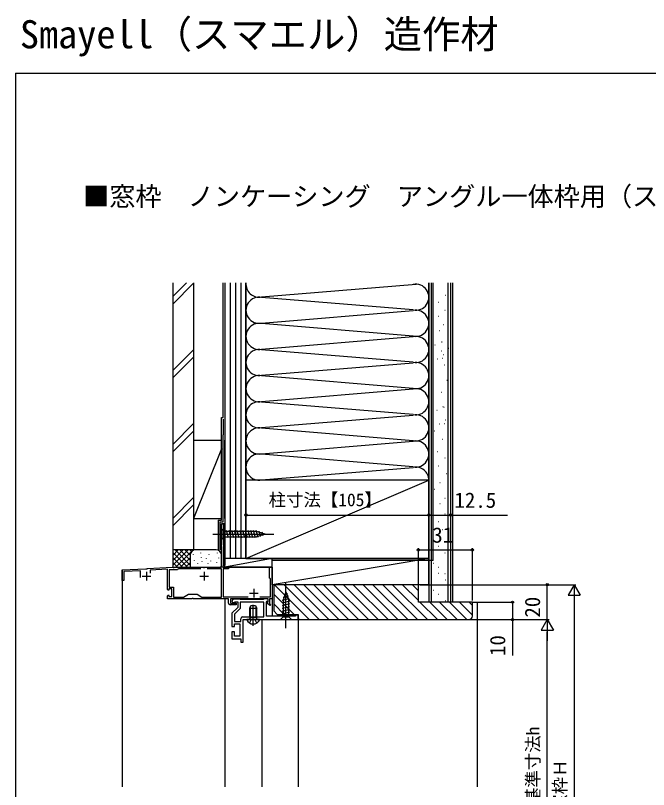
# Model space of a CAD drawing. Units: millimetres, scale not verified. Extents: x -525 to 525, y -784 to 780.
# Drawn here: x -525 to -161.7, y 335.5 to 779.6 of the extents above; entities that cross this region are included whole.
import ezdxf
from ezdxf.enums import TextEntityAlignment as Align

# ---------------------------------------------------------------- set-up
doc = ezdxf.new("R2010")
doc.units = ezdxf.units.MM
doc.header["$LTSCALE"] = 4
for name, color, linetype in [('0-1_USER1', 3, 'Continuous'), ('0-2_YKK_11', 7, 'Continuous'), ('0-3_YKK_12', 2, 'Continuous'), ('0-4_YKK_13', 4, 'Continuous'), ('0-5_YKK_D', 6, 'Continuous'), ('0-6_YKK_ZWAK', 7, 'Continuous'), ('0-7_YSS_K', 3, 'Continuous'), ('0-8_YSS_KE', 3, 'Continuous')]:
    doc.layers.add(name, color=color, linetype=linetype)
doc.styles.add('ＭＳ ゴシック', font='')
doc.styles.get('ＭＳ ゴシック').set_extended_font_data('MS Gothic')

msp = doc.modelspace()

# ---------------------------------------------------------------- linework, layer by layer
at = {"layer": '0-2_YKK_11'}
for p, q in [((-452.246, 457.97), (-447.246, 457.97)), ((-449.746, 460.47), (-449.746, 455.47)), ((-419.246, 457.97), (-414.246, 457.97)), ((-416.746, 460.47), (-416.746, 455.47)), ((-388.146, 450.67), (-388.146, 445.67)), ((-390.646, 448.17), (-385.646, 448.17))]:
    msp.add_line(p, q, dxfattribs=at)
for points in [[(-406.746, 463.97), (-406.746, 487.97), (-404.746, 487.97), (-404.746, 487.27), (-405.846, 487.27), (-405.846, 475.67), (-404.746, 475.67), (-404.746, 474.97), (-405.846, 474.97), (-405.846, 463.87), (-406.17, 463.31), (-405.973, 462.97), (-402.746, 462.97), (-402.746, 462.07), (-405.846, 462.07), (-405.846, 446.07), (-391.483, 446.07)], [(-453.146, 457.082), (-453.146, 461.024), (-462.846, 460.516), (-462.846, 455.47), (-463.746, 455.47), (-463.746, 461.47), (-450.204, 462.18), (-450.015, 462.069), (-449.466, 462.098), (-449.289, 462.227), (-435.125, 462.97), (-434.705, 462.97), (-434.521, 462.85), (-433.971, 462.85), (-433.788, 462.97), (-417.205, 462.97), (-417.021, 462.85), (-416.471, 462.85), (-416.288, 462.97), (-407.746, 462.97)], [(-418.553, 462.07), (-431.455, 462.07), (-431.751, 461.82), (-432.046, 461.57), (-436.846, 461.57), (-436.846, 451.57), (-434.346, 451.57), (-434.346, 445.87), (-428.518, 445.87), (-425.746, 447.47), (-420.746, 447.47), (-417.975, 445.87), (-406.746, 445.87), (-406.746, 462.07), (-414.939, 462.07)], [(-384.81, 446.07), (-378.646, 446.07), (-378.646, 456.27), (-378.846, 456.47), (-379.146, 456.77), (-379.146, 462.97), (-377.746, 462.97), (-377.746, 459.428), (-377.866, 459.245), (-377.866, 458.695), (-377.746, 458.512), (-377.746, 444.97), (-379.246, 444.97), (-379.246, 442.265), (-378.549, 441.567), (-379.044, 441.072), (-380.446, 442.475), (-380.446, 442.67), (-380.146, 442.97), (-379.946, 443.17), (-379.946, 444.97), (-401.646, 444.97), (-401.646, 442.47), (-398.246, 442.47), (-398.246, 441.47), (-401.746, 441.47)], [(-402.746, 442.47), (-402.746, 444.97), (-422.788, 444.97), (-422.971, 445.09), (-423.521, 445.09), (-423.705, 444.97), (-437.746, 444.97), (-437.746, 446.67), (-437.246, 447.17), (-436.946, 446.87), (-436.946, 446.17), (-435.246, 446.17), (-435.246, 450.67), (-436.946, 450.67), (-436.946, 449.97), (-437.246, 449.67), (-437.746, 450.17), (-437.746, 461.831), (-447.646, 461.312), (-447.646, 459.52)], [(-394.247, 432.97), (-362.747, 432.97), (-362.747, 435.47), (-364.247, 435.47), (-364.247, 434.97), (-380.947, 434.97), (-380.947, 442.97), (-380.447, 443.47), (-379.947, 443.97), (-379.947, 444.97), (-382.013, 444.97), (-382.446, 444.72), (-382.879, 444.47), (-395.773, 444.47), (-395.946, 444.57), (-396.12, 444.67), (-399.747, 444.67)], [(-399.747, 442.67), (-399.679, 442.67), (-399.246, 442.92), (-398.813, 443.17), (-397.447, 443.17), (-397.447, 439.97), (-400.747, 436.67), (-400.747, 428.97), (-399.247, 428.97), (-399.247, 430.47), (-396.247, 430.47), (-396.247, 423.47), (-399.247, 423.47), (-399.247, 425.97), (-400.747, 425.97), (-400.747, 421.97), (-395.747, 421.97), (-395.747, 419.97), (-394.247, 419.97), (-394.247, 432.97)], [(-382.447, 442.97), (-395.947, 442.97), (-395.947, 439.348), (-399.247, 436.048), (-399.247, 431.97), (-395.747, 431.97), (-395.747, 433.47)], [(-394.747, 434.47), (-382.447, 434.47), (-382.447, 442.97)]]:
    msp.add_lwpolyline(points, dxfattribs=at)
for centre, start, end in [((-407.746, 463.97), 270.00001, 359.99999), ((-399.747, 443.67), 90.00001, 179.99999), ((-401.746, 442.47), 180.00001, 269.99999), ((-399.747, 443.67), 180.00001, 269.99999), ((-394.747, 433.47), 90.00001, 179.99999)]:
    msp.add_arc(centre, 1, start, end, dxfattribs=at)
at = {"layer": '0-3_YKK_12'}
for p, q in [((-404.746, 487.968), (-406.746, 487.968)), ((-404.746, 462.97), (-404.746, 487.968)), ((-404.746, 462.97), (-377.746, 462.97)), ((-377.743, 462.97), (-377.743, 434.967)), ((-463.746, 461.467), (-463.746, 336.97)), ((-404.746, 444.97), (-404.746, 336.97)), ((-383.543, 432.967), (-383.543, 336.97)), ((-380.343, 432.967), (-362.743, 432.967)), ((-362.743, 432.967), (-362.743, 336.97))]:
    msp.add_line(p, q, dxfattribs=at)
msp.add_lwpolyline([(-420.066, 462.97), (-406.746, 462.97), (-406.746, 487.968)], dxfattribs=at)
at = {"layer": '0-4_YKK_13'}
for p, q in [((-406.743, 485.07), (-406.743, 478.87)), ((-406.743, 485.07), (-405.193, 483.52)), ((-411.743, 481.97), (-376.743, 481.97)), ((-406.743, 478.87), (-405.193, 480.42)), ((-386.659, 483.52), (-405.193, 483.52)), ((-405.193, 483.52), (-405.193, 480.42)), ((-405.193, 480.42), (-386.659, 480.42)), ((-402.767, 479.87), (-403.892, 484.07)), ((-401.214, 479.87), (-402.339, 484.07)), ((-399.661, 479.87), (-400.786, 484.07)), ((-398.108, 479.87), (-399.233, 484.07)), ((-396.555, 479.87), (-397.681, 484.07)), ((-395.002, 479.87), (-396.128, 484.07)), ((-393.449, 479.87), (-394.575, 484.07)), ((-391.896, 479.87), (-393.022, 484.07)), ((-390.343, 479.87), (-391.469, 484.07)), ((-388.791, 479.87), (-389.916, 484.07)), ((-387.238, 479.87), (-388.363, 484.07)), ((-385.754, 480.129), (-386.81, 484.07)), ((-381.743, 481.97), (-386.659, 483.52)), ((-381.743, 481.97), (-386.659, 480.42)), ((-384.322, 480.58), (-385.136, 483.616)), ((-382.89, 481.032), (-383.439, 483.082)), ((-369.743, 427.967), (-369.743, 453.967)), ((-369.743, 448.967), (-371.293, 444.051)), ((-369.743, 448.967), (-368.193, 444.051)), ((-367.902, 444.956), (-371.843, 443.9)), ((-368.353, 446.388), (-371.389, 445.574)), ((-368.804, 447.82), (-370.854, 447.271)), ((-390.549, 439.567), (-389.849, 440.967)), ((-390.17, 434.367), (-390.17, 440.325)), ((-389.849, 440.967), (-387.249, 440.967)), ((-388.549, 429.467), (-388.549, 441.454)), ((-387.249, 440.967), (-386.549, 439.567)), ((-386.928, 434.367), (-386.928, 440.325)), ((-367.643, 443.472), (-371.843, 442.347)), ((-367.643, 441.919), (-371.843, 440.794)), ((-367.643, 440.367), (-371.843, 439.241)), ((-371.293, 444.051), (-371.293, 434.517)), ((-368.193, 434.517), (-368.193, 444.051)), ((-390.549, 434.367), (-390.549, 439.567)), ((-390.549, 439.567), (-386.549, 439.567)), ((-386.549, 434.367), (-386.549, 439.567)), ((-367.643, 438.814), (-371.843, 437.688)), ((-367.643, 437.261), (-371.843, 436.135)), ((-384.953, 432.967), (-392.144, 432.967)), ((-390.599, 431.001), (-389.694, 432.816)), ((-390.549, 434.367), (-386.549, 434.367)), ((-390.549, 434.367), (-390.404, 433.554)), ((-390.17, 434.367), (-390.41, 433.352)), ((-388.549, 433.425), (-389.694, 432.816)), ((-388.549, 433.425), (-387.404, 432.816)), ((-386.499, 431.001), (-387.404, 432.816)), ((-386.928, 434.367), (-386.687, 433.352)), ((-386.549, 434.367), (-386.693, 433.554)), ((-372.843, 432.967), (-371.293, 434.517)), ((-372.843, 432.967), (-366.643, 432.967)), ((-371.293, 434.517), (-368.193, 434.517)), ((-366.643, 432.967), (-368.193, 434.517))]:
    msp.add_line(p, q, dxfattribs=at)
for centre, radius, start, end in [((-392.144, 432.813), 0.154, 90, 207.28096), ((-388.549, 434.667), 4.2, 207.28096, 332.71904), ((-390.896, 433.467), 0.5, 270, 10.09096), ((-386.201, 433.467), 0.5, 169.90904, 270), ((-384.953, 432.813), 0.154, 332.71904, 90)]:
    msp.add_arc(centre, radius, start, end, dxfattribs=at)
at = {"layer": '0-5_YKK_D'}
for p, q in [((-275.243, 533.569), (-275.243, 491.967)), ((-392.744, 468.97), (-392.744, 493.967)), ((-287.744, 468.97), (-287.744, 493.967)), ((-287.744, 468.97), (-287.744, 493.967)), ((-392.744, 492.967), (-287.744, 492.967)), ((-293.743, 443.967), (-293.743, 473.967)), ((-293.743, 472.967), (-262.743, 472.967)), ((-262.743, 443.967), (-262.743, 473.967)), ((-292.743, 452.967), (-203.325, 452.967)), ((-292.743, 452.967), (-218.744, 452.967)), ((-219.744, 432.967), (-219.744, 452.967)), ((-204.325, 452.967), (-207.825, 446.904)), ((-204.325, 452.967), (-200.825, 446.904)), ((-204.325, 452.967), (-204.325, 440.842)), ((-207.825, 446.904), (-200.825, 446.904)), ((-204.325, 445.967), (-204.325, 239.471)), ((-261.743, 442.967), (-238.744, 442.967)), ((-362.243, 432.967), (-218.742, 432.967)), ((-263.743, 432.967), (-218.744, 432.967)), ((-263.743, 432.967), (-238.744, 432.967)), ((-219.742, 432.967), (-223.242, 426.905)), ((-219.742, 432.967), (-216.242, 426.905)), ((-219.742, 432.967), (-219.742, 420.842)), ((-223.242, 426.905), (-216.242, 426.905)), ((-219.742, 259.97), (-219.742, 425.967))]:
    msp.add_line(p, q, dxfattribs=at)
for points in [[(-287.744, 492.967), (-275.243, 492.967), (-242.693, 492.967)], [(-239.744, 442.967), (-239.744, 432.967), (-239.744, 412.417)]]:
    msp.add_lwpolyline(points, dxfattribs=at)
for centre in [(-392.744, 492.967), (-287.744, 492.967), (-287.744, 492.967), (-275.243, 492.967), (-293.743, 472.967), (-262.743, 472.967), (-219.744, 452.967), (-239.744, 442.967), (-239.744, 432.967)]:
    msp.add_circle(centre, 0.637, dxfattribs=at)
at = {"layer": '0-6_YKK_ZWAK'}
for q in [(-525, -783.5), (525, 746.5)]:
    msp.add_line((-525, 746.5), q, dxfattribs=at)
at = {"layer": '0-7_YSS_K'}
for p, q in [((-434.744, 618.271), (-426.843, 626.172)), ((-434.744, 614.029), (-422.744, 626.029)), ((-404.744, 626.172), (-404.744, 467.97)), ((-401.744, 626.172), (-401.744, 467.97)), ((-398.744, 626.172), (-398.744, 467.97)), ((-395.744, 626.172), (-395.744, 467.97)), ((-392.744, 467.97), (-392.744, 626.172)), ((-392.743, 626.172), (-392.743, 512.97)), ((-392.743, 512.97), (-392.743, 626.172)), ((-383.712, 618.128), (-295.049, 625.455)), ((-287.743, 512.97), (-287.743, 626.172)), ((-286.243, 442.967), (-286.243, 626.172)), ((-276.743, 442.967), (-276.743, 626.172)), ((-274.243, 626.172), (-274.243, 442.967)), ((-296.775, 610.628), (-383.712, 617.812)), ((-278.165, 619.032), (-277.965, 619.032)), ((-282.264, 615.057), (-282.064, 615.057)), ((-383.712, 603.128), (-296.775, 610.312)), ((-278.538, 610.586), (-278.338, 610.586)), ((-282.14, 606.984), (-281.94, 606.984)), ((-296.775, 595.628), (-383.712, 602.812)), ((-279.407, 602.264), (-279.207, 602.264)), ((-383.712, 588.128), (-296.775, 595.312)), ((-281.891, 598.787), (-281.691, 598.787)), ((-280.387, 592.256), (-280.187, 592.256)), ((-434.744, 575.845), (-422.744, 587.845)), ((-296.775, 580.628), (-383.712, 587.812)), ((-284.389, 590.655), (-284.189, 590.655)), ((-280.551, 587.147), (-280.351, 587.147)), ((-276.549, 588.748), (-276.349, 588.748)), ((-434.744, 571.602), (-422.744, 583.602)), ((-282.788, 582.652), (-282.588, 582.652)), ((-280.145, 582.952), (-279.945, 582.952)), ((-279.587, 585.053), (-279.387, 585.053)), ((-383.712, 573.128), (-296.775, 580.312)), ((-278.95, 579.144), (-278.75, 579.144)), ((-296.775, 565.628), (-383.712, 572.812)), ((-277.349, 570.341), (-277.149, 570.341)), ((-383.712, 558.128), (-296.775, 565.312)), ((-280.409, 563.41), (-280.209, 563.41)), ((-296.775, 550.628), (-383.712, 557.812)), ((-279.663, 555.204), (-279.463, 555.204)), ((-283.161, 553.21), (-282.961, 553.21)), ((-279.16, 554.81), (-278.96, 554.81)), ((-383.712, 543.128), (-296.775, 550.312)), ((-278.359, 547.608), (-278.159, 547.608)), ((-434.744, 533.418), (-422.744, 545.418)), ((-296.775, 535.628), (-383.712, 542.812)), ((-281.561, 545.207), (-281.361, 545.207)), ((-278.917, 545.506), (-278.717, 545.506)), ((-434.744, 529.176), (-422.744, 541.176)), ((-284.762, 541.205), (-284.562, 541.205)), ((-422.744, 535.972), (-406.744, 535.972)), ((-422.744, 535.972), (-422.744, 490.972)), ((-404.744, 490.972), (-404.744, 535.972)), ((-383.712, 528.128), (-296.775, 535.312)), ((-279.96, 536.403), (-279.76, 536.403)), ((-406.744, 530.972), (-422.744, 490.972)), ((-283.02, 529.472), (-282.82, 529.472)), ((-296.775, 520.628), (-383.712, 527.812)), ((-278.544, 525.742), (-278.344, 525.742)), ((-383.712, 513.128), (-296.775, 520.312)), ((-282.274, 521.266), (-282.074, 521.266)), ((-277.798, 516.791), (-277.598, 516.791)), ((-392.744, 467.97), (-287.744, 512.97)), ((-281.528, 511.569), (-281.328, 511.569)), ((-284.512, 507.839), (-284.312, 507.839)), ((-422.744, 502.992), (-434.744, 490.992)), ((-278.544, 502.617), (-278.344, 502.617)), ((-434.744, 486.749), (-422.744, 498.749)), ((-281.528, 499.633), (-281.328, 499.633)), ((-285.258, 496.649), (-285.058, 496.649)), ((-278.544, 493.665), (-278.344, 493.665)), ((-422.744, 490.972), (-406.746, 490.972)), ((-282.274, 489.189), (-282.074, 489.189)), ((-280.036, 484.713), (-279.836, 484.713)), ((-285.258, 480.237), (-285.058, 480.237)), ((-434.744, 472.967), (-434.744, 462.967)), ((-421.744, 472.967), (-434.744, 472.967)), ((-434.744, 464.109), (-425.886, 472.967)), ((-434.744, 466.938), (-428.714, 472.967)), ((-434.744, 469.766), (-431.543, 472.967)), ((-434.744, 472.595), (-434.371, 472.967)), ((-434.744, 471.453), (-426.261, 462.97)), ((-433.43, 472.967), (-424.744, 464.281)), ((-433.055, 462.97), (-423.057, 472.967)), ((-430.601, 472.967), (-424.744, 467.109)), ((-427.773, 472.967), (-424.744, 469.938)), ((-424.945, 472.967), (-423.963, 471.986)), ((-422.116, 472.967), (-422.095, 472.947)), ((-409.746, 472.967), (-421.744, 472.967)), ((-418.576, 471.164), (-418.576, 471.364)), ((-409.071, 471.164), (-409.071, 471.364)), ((-282.274, 475.015), (-282.074, 475.015)), ((-278.544, 471.286), (-278.344, 471.286)), ((-434.744, 468.624), (-429.089, 462.97)), ((-430.226, 462.97), (-424.744, 468.453)), ((-424.744, 469.967), (-424.744, 462.97)), ((-422.916, 470.162), (-422.916, 470.362)), ((-422.248, 466.824), (-422.248, 467.024)), ((-418.242, 468.493), (-418.242, 468.693)), ((-417.909, 466.157), (-417.909, 466.357)), ((-415.449, 467.89), (-415.449, 468.09)), ((-413.903, 470.162), (-413.903, 470.362)), ((-412.902, 466.49), (-412.902, 466.69)), ((-408.24, 468.159), (-408.24, 468.359)), ((-404.744, 469.967), (-404.744, 464.23)), ((-377.744, 467.97), (-404.744, 467.97)), ((-392.744, 467.97), (-404.744, 467.97)), ((-287.744, 467.97), (-377.744, 467.97)), ((-434.744, 465.796), (-431.918, 462.97)), ((-427.398, 462.97), (-424.744, 465.624)), ((-420.417, 464.968), (-420.417, 465.168)), ((-414.488, 465.183), (-414.488, 465.383)), ((-409.405, 465.487), (-409.405, 465.687)), ((-285.258, 465.302), (-285.058, 465.302)), ((-282.274, 463.08), (-282.074, 463.08)), ((-282.148, 459.53), (-281.948, 459.53)), ((-278.544, 459.35), (-278.344, 459.35)), ((-278.418, 455.8), (-278.218, 455.8)), ((-376.407, 452.967), (-356.407, 432.967)), ((-370.75, 452.967), (-350.75, 432.967)), ((-365.093, 452.967), (-345.093, 432.967)), ((-359.436, 452.967), (-339.436, 432.967)), ((-353.779, 452.967), (-333.779, 432.967)), ((-348.122, 452.967), (-328.122, 432.967)), ((-342.466, 452.967), (-322.466, 432.967)), ((-336.809, 452.967), (-316.809, 432.967)), ((-331.152, 452.967), (-311.152, 432.967)), ((-325.495, 452.967), (-305.495, 432.967)), ((-319.838, 452.967), (-299.838, 432.967)), ((-314.181, 452.967), (-294.181, 432.967)), ((-308.524, 452.967), (-288.524, 432.967)), ((-302.868, 452.967), (-293.743, 443.842)), ((-297.211, 452.967), (-293.743, 449.499)), ((-285.132, 449.816), (-284.932, 449.816)), ((-376.743, 447.646), (-365.064, 435.967)), ((-282.148, 447.594), (-281.948, 447.594)), ((-376.743, 441.989), (-370.72, 435.967)), ((-292.868, 442.967), (-282.868, 432.967)), ((-287.211, 442.967), (-277.211, 432.967)), ((-281.554, 442.967), (-271.554, 432.967)), ((-278.418, 443.865), (-278.218, 443.865)), ((-275.897, 442.967), (-265.897, 432.967)), ((-270.24, 442.967), (-262.743, 435.469)), ((-264.583, 442.967), (-262.743, 441.126)), ((-262.743, 442.967), (-259.744, 442.967)), ((-259.744, 336.97), (-259.744, 442.967)), ((-362.743, 433.646), (-362.064, 432.967))]:
    msp.add_line(p, q, dxfattribs=at)
for points in [[(-377.744, 462.97), (-404.744, 462.97), (-404.744, 467.97)], [(-377.744, 462.97), (-377.744, 467.97), (-404.744, 462.97)], [(-287.744, 452.97), (-377.744, 452.97), (-377.744, 467.97)], [(-287.744, 452.97), (-287.744, 467.97), (-377.744, 452.97)]]:
    msp.add_lwpolyline(points, dxfattribs=at)
for centre, radius, start, end in [((-385.243, 625.47), 7.5, 174.63142, 281.78353), ((-295.243, 617.957), 7.5, 258.21646, 101.78353), ((-385.243, 610.47), 7.5, 78.21646, 281.78353), ((-295.243, 602.97), 7.5, 258.21646, 101.78353), ((-385.243, 595.47), 7.5, 78.21646, 281.78353), ((-295.243, 587.97), 7.5, 258.21646, 101.78353), ((-385.243, 580.47), 7.5, 78.21646, 281.78353), ((-295.243, 572.97), 7.5, 258.21646, 101.78353), ((-385.243, 565.47), 7.5, 78.21646, 281.78353), ((-295.243, 557.97), 7.5, 258.21646, 101.78353), ((-385.243, 550.47), 7.5, 78.21646, 281.78353), ((-295.243, 542.97), 7.5, 258.21646, 101.78353), ((-385.243, 535.47), 7.5, 78.21646, 281.78353), ((-295.243, 527.97), 7.5, 258.21646, 101.78353), ((-385.243, 520.47), 7.5, 78.21646, 281.78353), ((-295.243, 512.97), 7.5, 360, 101.78353), ((-421.744, 469.967), 3, 90, 180), ((-409.746, 469.967), 3, 0, 90)]:
    msp.add_arc(centre, radius, start, end, dxfattribs=at)
at = {"layer": '0-8_YSS_KE'}
for p, q in [((-434.744, 626.172), (-434.744, 472.967)), ((-422.744, 626.172), (-422.744, 472.967)), ((-405.744, 548.967), (-405.744, 626.172)), ((-287.743, 626.172), (-287.743, 442.967)), ((-285.245, 466.97), (-285.245, 626.172)), ((-406.744, 548.967), (-405.744, 548.967)), ((-405.744, 547.967), (-405.744, 538.972)), ((-408.749, 489.972), (-408.749, 472.967)), ((-407.749, 488.972), (-407.749, 472.967)), ((-422.744, 472.967), (-434.744, 472.967)), ((-285.245, 466.97), (-377.745, 466.97)), ((-362.743, 432.967), (-264.743, 432.967))]:
    msp.add_line(p, q, dxfattribs=at)
for points in [[(-275.243, 626.172), (-275.243, 442.967), (-287.743, 442.967)], [(-408.749, 489.972), (-406.744, 489.972), (-406.744, 548.967)], [(-407.749, 488.972), (-405.744, 488.972), (-405.744, 538.972)], [(-262.743, 434.967), (-262.743, 442.967), (-293.743, 442.967), (-293.743, 452.967), (-376.743, 452.967), (-376.743, 437.967), (-374.743, 435.967), (-362.743, 435.967), (-362.743, 432.967)]]:
    msp.add_lwpolyline(points, dxfattribs=at)
msp.add_lwpolyline([(-287.744, 467.97), (-287.744, 512.97), (-392.744, 512.97), (-392.744, 467.97)], close=True, dxfattribs=at)
msp.add_arc((-264.743, 434.967), 2, 270.00001, 359.99999, dxfattribs=at)

# ---------------------------------------------------------------- texts
at = {"layer": '0-1_USER1', "style": 'ＭＳ ゴシック'}
for s, height, p in [('Smayell（スマエル）造作材', 16.13, (-522.462, 755.93)), ('■窓枠\u3000ノンケーシング\u3000アングル一体枠用（スリムタイプ）\u3000枠見込117', 11, (-486.153, 667.025))]:
    msp.add_text(s, height=height, dxfattribs=at).set_placement(p, align=Align.BOTTOM_LEFT)
at = {"layer": '0-5_YKK_D', "style": 'ＭＳ ゴシック'}
for s, height, p in [('柱寸法【105】', 7.331, (-379.704, 495.83)), ('12.5', 8.798, (-273.034, 494.467)), ('31', 8.798, (-285.777, 474.467))]:
    msp.add_text(s, height=height, dxfattribs=at).set_placement(p, align=Align.BOTTOM_LEFT)
for s, height, p in [('20', 8.798, (-221.244, 434.103)), ('10', 8.798, (-241.244, 412.076)), ('サッシ内法基準寸法h', 7.331, (-222.106, 276.548)), ('窓枠Ｈ', 7.331, (-206.632, 322.69))]:
    msp.add_text(s, height=height, rotation=90, dxfattribs=at).set_placement(p, align=Align.BOTTOM_LEFT)

doc.saveas('drawing.dxf')
